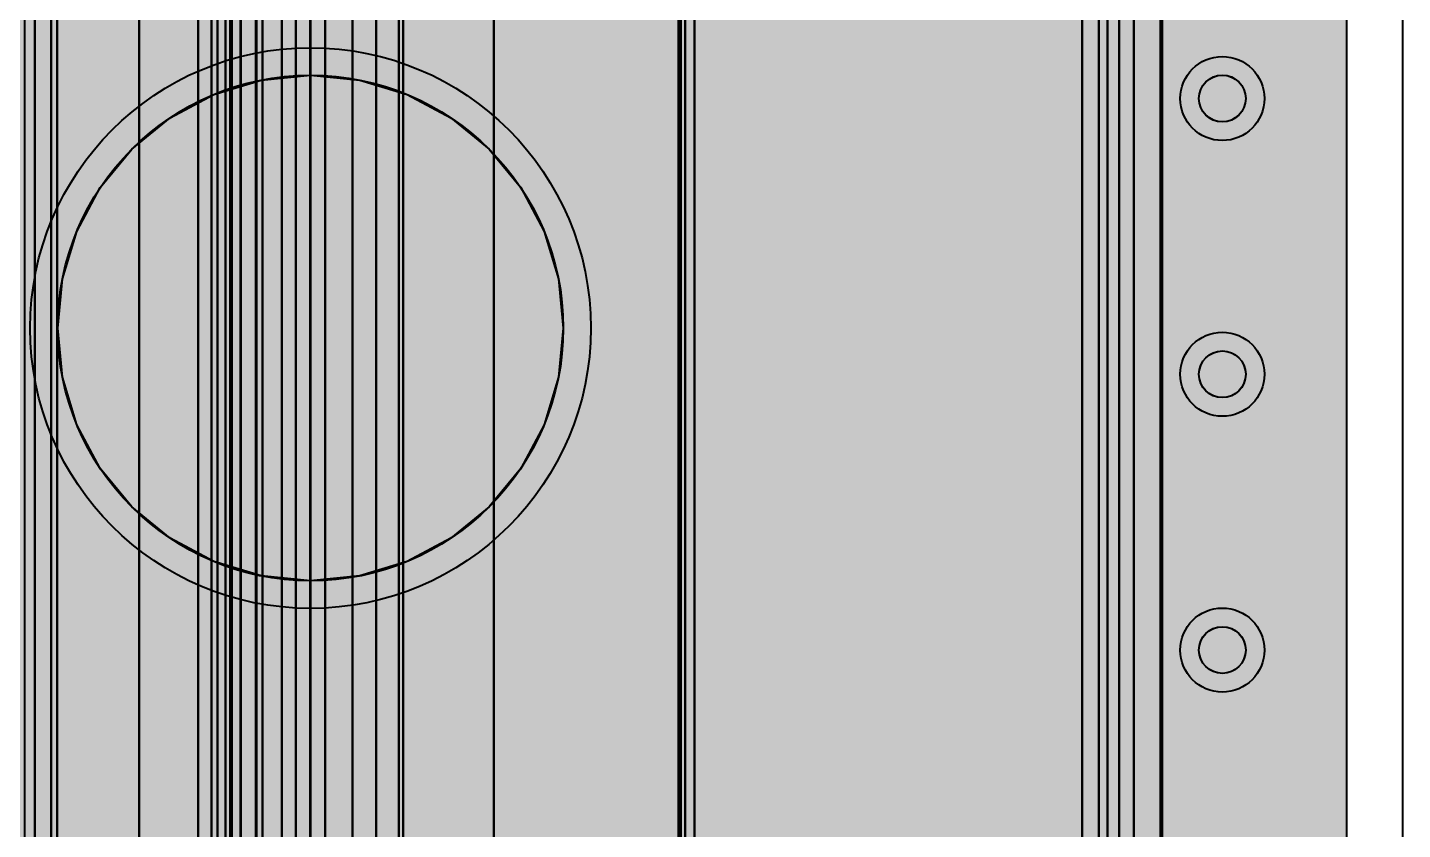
# Model space of a CAD drawing. Header units: millimetres. Extents: x 3.8 to 71.6, y 3.7 to 38.5.
# Drawn here: x 56.62 to 71.58, y 12.42 to 21.15 of the extents above; entities that cross this region are included whole.
import ezdxf

# ---------------------------------------------------------------- set-up
doc = ezdxf.new("R2010")
doc.units = ezdxf.units.MM
for name, color, linetype in [('bottom_copper', 7, 'Continuous'), ('drill_plated', 7, 'Continuous'), ('outline', 7, 'Continuous'), ('top_copper', 7, 'Continuous'), ('top_silk', 7, 'Continuous')]:
    doc.layers.add(name, color=color, linetype=linetype)

# ---------------------------------------------------------------- blocks, each defined once
blk = doc.blocks.new('Block139')
at = {"layer": 'bottom_copper', "lineweight": 40}
for points in [[(12.0327, 0), (0.2415, 0), (0.2415, 33.782), (12.0327, 33.782), (12.0327, 0)], [(0.2415, 0), (0.1755, 0), (0.1755, 31.95), (0.2043, 31.997), (0.2254, 32.0479), (0.2383, 32.1015), (0.2415, 32.1564), (0.2415, 0)], [(0.1755, 0), (0, 0), (0, 31.8225), (0.0509, 31.8436), (0.0979, 31.8724), (0.1398, 31.9081), (0.1755, 31.95), (0.1755, 0)], [(0, 0), (-0.1085, 0), (-0.109, 31.8054), (-0.1085, 31.8053), (-0.0536, 31.8096), (0, 31.8225), (0, 0)]]:
    blk.add_hatch(color=7, dxfattribs=at).paths.add_polyline_path(points, flags=0)
at = {"layer": 'bottom_copper', "color": 7, "lineweight": 40}
for points in [[(12.0327, 0), (0.2415, 0), (0.2415, 33.782), (12.0327, 33.782), (12.0327, 0)], [(0.2415, 0), (0.1755, 0), (0.1755, 31.95), (0.2043, 31.997), (0.2254, 32.0479), (0.2383, 32.1015), (0.2415, 32.1564), (0.2415, 0)], [(0.1755, 0), (0, 0), (0, 31.8225), (0.0509, 31.8436), (0.0979, 31.8724), (0.1398, 31.9081), (0.1755, 31.95), (0.1755, 0)], [(0, 0), (-0.1085, 0), (-0.109, 31.8054), (-0.1085, 31.8053), (-0.0536, 31.8096), (0, 31.8225), (0, 0)]]:
    blk.add_lwpolyline(points, close=True, dxfattribs=at)
blk = doc.blocks.new('Block339')
at = {"layer": 'bottom_copper', "lineweight": 40}
for points in [[(1.7756, 0), (0.2415, 0), (0.2415, 33.782), (1.7756, 33.782), (1.7756, 0)], [(1.9203, 0), (1.7756, 0), (1.7756, 32.1564), (1.7799, 32.1015), (1.7928, 32.0479), (1.8139, 31.997), (1.8427, 31.95), (1.8784, 31.9081), (1.9203, 31.8724), (1.9203, 0)], [(2.0718, 0), (1.9203, 0), (1.9203, 31.8724), (1.9673, 31.8436), (2.0182, 31.8225), (2.0718, 31.8096), (2.0718, 0)], [(2.1262, 0), (2.0718, 0), (2.0718, 31.8096), (2.1262, 31.8054), (2.1262, 0)], [(0.2415, 0), (0.1755, 0), (0.1755, 26.4636), (0.2043, 26.5106), (0.2254, 26.5615), (0.2383, 26.6151), (0.2415, 26.67), (0.2415, 0)], [(0, 0), (-0.1085, 0), (-0.109, 26.319), (-0.1085, 26.3189), (-0.0536, 26.3232), (0, 26.3361), (0, 0)], [(0.1755, 0), (0, 0), (0, 26.3361), (0.0509, 26.3572), (0.0979, 26.386), (0.1398, 26.4217), (0.1755, 26.4636), (0.1755, 0)]]:
    blk.add_hatch(color=7, dxfattribs=at).paths.add_polyline_path(points, flags=0)
at = {"layer": 'bottom_copper', "color": 7, "lineweight": 40}
for points in [[(1.7756, 0), (0.2415, 0), (0.2415, 33.782), (1.7756, 33.782), (1.7756, 0)], [(1.9203, 0), (1.7756, 0), (1.7756, 32.1564), (1.7799, 32.1015), (1.7928, 32.0479), (1.8139, 31.997), (1.8427, 31.95), (1.8784, 31.9081), (1.9203, 31.8724), (1.9203, 0)], [(2.0718, 0), (1.9203, 0), (1.9203, 31.8724), (1.9673, 31.8436), (2.0182, 31.8225), (2.0718, 31.8096), (2.0718, 0)], [(2.1262, 0), (2.0718, 0), (2.0718, 31.8096), (2.1262, 31.8054), (2.1262, 0)], [(0.2415, 0), (0.1755, 0), (0.1755, 26.4636), (0.2043, 26.5106), (0.2254, 26.5615), (0.2383, 26.6151), (0.2415, 26.67), (0.2415, 0)], [(0, 0), (-0.1085, 0), (-0.109, 26.319), (-0.1085, 26.3189), (-0.0536, 26.3232), (0, 26.3361), (0, 0)], [(0.1755, 0), (0, 0), (0, 26.3361), (0.0509, 26.3572), (0.0979, 26.386), (0.1398, 26.4217), (0.1755, 26.4636), (0.1755, 0)]]:
    blk.add_lwpolyline(points, close=True, dxfattribs=at)
blk = doc.blocks.new('Block25411')
at = {"layer": 'top_copper', "lineweight": 40}
for points in [[(11.1117, 0), (9.1063, 0), (9.1063, 33.782), (11.1117, 33.782), (11.1117, 0)], [(3.9178, 0), (3.8702, 0), (3.8702, 31.1611), (3.9178, 31.1611), (3.9178, 0)], [(9.1063, 0), (9.0876, 0), (9.0876, 30.4127), (9.1016, 30.471), (9.1063, 30.5308), (9.1063, 0)], [(9.0876, 0), (8.8009, 0), (8.8009, 30.0688), (8.9829, 30.2508), (8.9943, 30.2606), (9.0332, 30.3061), (9.0646, 30.3573), (9.0876, 30.4127), (9.0876, 0)], [(0, 2.7524), (-0.1582, 2.7648), (-0.1598, 2.7647), (-0.1598, 30.3265), (0, 30.3265), (0, 2.7524)], [(0.3008, 2.6546), (0.1543, 2.7153), (0, 2.7524), (0, 30.3265), (0.3008, 30.3265), (0.3008, 2.6546)], [(0.5568, 2.4687), (0.4361, 2.5717), (0.3008, 2.6546), (0.3008, 30.3265), (0.5568, 30.3265), (0.5568, 2.4687)], [(0.8034, 2.0662), (0.7427, 2.2127), (0.6598, 2.348), (0.5568, 2.4687), (0.5568, 30.3265), (0.8034, 30.3265), (0.8034, 2.0662)], [(0.8498, 1.7537), (0.8405, 1.9119), (0.8034, 2.0662), (0.8034, 30.3265), (0.8498, 30.3265), (0.8498, 1.7537)], [(1.835, 0), (0.8498, 0), (0.8498, 30.3265), (1.835, 30.3265), (1.835, 0)], [(3.8452, 0), (1.835, 0), (1.835, 30.2467), (1.8413, 30.167), (1.86, 30.0892), (1.8906, 30.0154), (1.9324, 29.9472), (1.9843, 29.8864), (2.0451, 29.8345), (2.1133, 29.7927), (2.1871, 29.7621), (2.2649, 29.7434), (2.3446, 29.7371), (2.3645, 29.7387), (3.3407, 29.7387), (3.3606, 29.7371), (3.4403, 29.7434), (3.5181, 29.7621), (3.5919, 29.7927), (3.6601, 29.8345), (3.7209, 29.8864), (3.7728, 29.9472), (3.8146, 30.0154), (3.8452, 30.0892), (3.8452, 0)], [(3.8702, 0), (3.8452, 0), (3.8452, 30.0892), (3.8639, 30.167), (3.8702, 30.2467), (3.8702, 0)], [(4.0197, 0), (3.9178, 0), (3.9178, 30.2467), (3.9241, 30.167), (3.9428, 30.0892), (3.9734, 30.0154), (4.0152, 29.9472), (4.0197, 29.9419), (4.0197, 0)], [(8.8009, 0), (8.639, 0), (8.639, 29.9641), (8.6944, 29.9871), (8.7455, 30.0184), (8.7911, 30.0574), (8.8009, 30.0688), (8.8009, 0)], [(8.2361, 0), (4.0197, 0), (4.0197, 29.9419), (4.0671, 29.8864), (4.1279, 29.8345), (4.1961, 29.7927), (4.2699, 29.7621), (4.3477, 29.7434), (4.4274, 29.7371), (4.4473, 29.7387), (5.4235, 29.7387), (5.4434, 29.7371), (5.5231, 29.7434), (5.6009, 29.7621), (5.6747, 29.7927), (5.7429, 29.8345), (5.8037, 29.8864), (5.8207, 29.9063), (6.4959, 29.9063), (6.5017, 29.8326), (6.5204, 29.7548), (6.551, 29.681), (6.5928, 29.6128), (6.6447, 29.552), (6.7055, 29.5001), (6.7737, 29.4583), (6.8476, 29.4277), (6.9253, 29.409), (7.005, 29.4027), (7.0249, 29.4043), (7.9849, 29.4043), (8.0048, 29.4027), (8.0845, 29.409), (8.1622, 29.4277), (8.2361, 29.4583), (8.2361, 0)], [(8.639, 0), (8.5143, 0), (8.5143, 29.946), (8.5209, 29.9454), (8.5806, 29.9501), (8.639, 29.9641), (8.639, 0)], [(8.5143, 0), (8.417, 0), (8.417, 29.6128), (8.4588, 29.681), (8.4894, 29.7548), (8.5081, 29.8326), (8.5143, 29.9123), (8.5143, 0)], [(8.417, 0), (8.2361, 0), (8.2361, 29.4583), (8.3043, 29.5001), (8.3651, 29.552), (8.417, 29.6128), (8.417, 0)]]:
    blk.add_hatch(color=7, dxfattribs=at).paths.add_polyline_path(points, flags=0)
at = {"layer": 'top_copper', "color": 7, "lineweight": 40}
for points in [[(11.1117, 0), (9.1063, 0), (9.1063, 33.782), (11.1117, 33.782), (11.1117, 0)], [(3.9178, 0), (3.8702, 0), (3.8702, 31.1611), (3.9178, 31.1611), (3.9178, 0)], [(9.1063, 0), (9.0876, 0), (9.0876, 30.4127), (9.1016, 30.471), (9.1063, 30.5308), (9.1063, 0)], [(9.0876, 0), (8.8009, 0), (8.8009, 30.0688), (8.9829, 30.2508), (8.9943, 30.2606), (9.0332, 30.3061), (9.0646, 30.3573), (9.0876, 30.4127), (9.0876, 0)], [(0, 2.7524), (-0.1582, 2.7648), (-0.1598, 2.7647), (-0.1598, 30.3265), (0, 30.3265), (0, 2.7524)], [(0.3008, 2.6546), (0.1543, 2.7153), (0, 2.7524), (0, 30.3265), (0.3008, 30.3265), (0.3008, 2.6546)], [(0.5568, 2.4687), (0.4361, 2.5717), (0.3008, 2.6546), (0.3008, 30.3265), (0.5568, 30.3265), (0.5568, 2.4687)], [(0.8034, 2.0662), (0.7427, 2.2127), (0.6598, 2.348), (0.5568, 2.4687), (0.5568, 30.3265), (0.8034, 30.3265), (0.8034, 2.0662)], [(0.8498, 1.7537), (0.8405, 1.9119), (0.8034, 2.0662), (0.8034, 30.3265), (0.8498, 30.3265), (0.8498, 1.7537)], [(1.835, 0), (0.8498, 0), (0.8498, 30.3265), (1.835, 30.3265), (1.835, 0)], [(3.8702, 0), (3.8452, 0), (3.8452, 30.0892), (3.8639, 30.167), (3.8702, 30.2467), (3.8702, 0)], [(4.0197, 0), (3.9178, 0), (3.9178, 30.2467), (3.9241, 30.167), (3.9428, 30.0892), (3.9734, 30.0154), (4.0152, 29.9472), (4.0197, 29.9419), (4.0197, 0)], [(8.8009, 0), (8.639, 0), (8.639, 29.9641), (8.6944, 29.9871), (8.7455, 30.0184), (8.7911, 30.0574), (8.8009, 30.0688), (8.8009, 0)], [(8.639, 0), (8.5143, 0), (8.5143, 29.946), (8.5209, 29.9454), (8.5806, 29.9501), (8.639, 29.9641), (8.639, 0)], [(8.5143, 0), (8.417, 0), (8.417, 29.6128), (8.4588, 29.681), (8.4894, 29.7548), (8.5081, 29.8326), (8.5143, 29.9123), (8.5143, 0)], [(8.417, 0), (8.2361, 0), (8.2361, 29.4583), (8.3043, 29.5001), (8.3651, 29.552), (8.417, 29.6128), (8.417, 0)]]:
    blk.add_lwpolyline(points, close=True, dxfattribs=at)
for points in [[(3.8452, 30.0892), (3.8452, 0), (3.8452, 0), (1.835, 0), (1.835, 30.2467)], [(8.2361, 29.4583), (8.2361, 0), (8.2361, 0), (4.0197, 0), (4.0197, 29.9419)]]:
    blk.add_lwpolyline(points, dxfattribs=at)
blk = doc.blocks.new('Block28972')
at = {"layer": 'top_copper', "lineweight": 40}
for points in [[(17.194, 0), (16.34, 0), (16.34, 30.623), (16.595, 30.623), (16.615, 30.622), (16.694, 30.628), (16.772, 30.647), (16.846, 30.677), (16.914, 30.719), (16.975, 30.771), (16.977, 30.773), (16.978, 30.772), (17.194, 30.556), (17.194, 0)], [(17.351, 2.289), (17.304, 2.213), (17.244, 2.066), (17.207, 1.912), (17.194, 1.754), (17.194, 30.556), (17.351, 30.399), (17.351, 2.289)], [(17.447, 2.418), (17.387, 2.348), (17.351, 2.289), (17.351, 30.399), (17.357, 30.392), (17.384, 30.369), (17.396, 30.361), (17.414, 30.35), (17.431, 30.343), (17.447, 30.337), (17.447, 2.418)], [(17.611, 2.572), (17.49, 2.469), (17.447, 2.418), (17.447, 30.337), (17.465, 30.332), (17.481, 30.329), (17.517, 30.326), (17.525, 30.326), (17.611, 30.326), (17.611, 2.572)], [(17.893, 2.715), (17.746, 2.655), (17.611, 2.572), (17.611, 30.326), (17.893, 30.326), (17.893, 2.715)], [(18.047, 2.752), (17.893, 2.715), (17.893, 30.326), (18.047, 30.326), (18.047, 2.752)], [(18.204, 2.765), (18.047, 2.752), (18.047, 30.326), (18.204, 30.326), (18.204, 2.765)], [(16.34, 0), (15.449, 0), (15.449, 26.702), (16.268, 27.521), (16.274, 27.526), (16.297, 27.553), (16.316, 27.584), (16.329, 27.616), (16.338, 27.651), (16.34, 27.686), (16.34, 0)], [(15.449, 0), (14.871, 0), (14.871, 26.404), (14.892, 26.386), (14.939, 26.357), (14.99, 26.336), (15.044, 26.323), (15.099, 26.319), (15.154, 26.323), (15.207, 26.336), (15.258, 26.357), (15.305, 26.386), (15.347, 26.422), (15.383, 26.464), (15.412, 26.511), (15.433, 26.561), (15.445, 26.615), (15.449, 26.67), (15.449, 0)]]:
    blk.add_hatch(color=7, dxfattribs=at).paths.add_polyline_path(points, flags=0)
at = {"layer": 'top_copper', "color": 7, "lineweight": 40}
for points in [[(17.194, 0), (16.34, 0), (16.34, 30.623), (16.595, 30.623), (16.615, 30.622), (16.694, 30.628), (16.772, 30.647), (16.846, 30.677), (16.914, 30.719), (16.975, 30.771), (16.977, 30.773), (16.978, 30.772), (17.194, 30.556), (17.194, 0)], [(17.351, 2.289), (17.304, 2.213), (17.244, 2.066), (17.207, 1.912), (17.194, 1.754), (17.194, 30.556), (17.351, 30.399), (17.351, 2.289)], [(17.447, 2.418), (17.387, 2.348), (17.351, 2.289), (17.351, 30.399), (17.357, 30.392), (17.384, 30.369), (17.396, 30.361), (17.414, 30.35), (17.431, 30.343), (17.447, 30.337), (17.447, 2.418)], [(17.611, 2.572), (17.49, 2.469), (17.447, 2.418), (17.447, 30.337), (17.465, 30.332), (17.481, 30.329), (17.517, 30.326), (17.525, 30.326), (17.611, 30.326), (17.611, 2.572)], [(17.893, 2.715), (17.746, 2.655), (17.611, 2.572), (17.611, 30.326), (17.893, 30.326), (17.893, 2.715)], [(18.047, 2.752), (17.893, 2.715), (17.893, 30.326), (18.047, 30.326), (18.047, 2.752)], [(18.204, 2.765), (18.047, 2.752), (18.047, 30.326), (18.204, 30.326), (18.204, 2.765)], [(16.34, 0), (15.449, 0), (15.449, 26.702), (16.268, 27.521), (16.274, 27.526), (16.297, 27.553), (16.316, 27.584), (16.329, 27.616), (16.338, 27.651), (16.34, 27.686), (16.34, 0)], [(15.449, 0), (14.871, 0), (14.871, 26.404), (14.892, 26.386), (14.939, 26.357), (14.99, 26.336), (15.044, 26.323), (15.099, 26.319), (15.154, 26.323), (15.207, 26.336), (15.258, 26.357), (15.305, 26.386), (15.347, 26.422), (15.383, 26.464), (15.412, 26.511), (15.433, 26.561), (15.445, 26.615), (15.449, 26.67), (15.449, 0)]]:
    blk.add_lwpolyline(points, close=True, dxfattribs=at)

msp = doc.modelspace()

# ---------------------------------------------------------------- hatches: boundary and pattern name
at = {"layer": 'bottom_copper', "lineweight": 40}
for points in [[(62.397, 17.344), (62.241, 16.828), (61.987, 16.352), (61.645, 15.935), (61.228, 15.593), (60.752, 15.339), (60.236, 15.183), (59.7, 15.13), (59.164, 15.183), (58.648, 15.339), (58.172, 15.593), (57.755, 15.935), (57.413, 16.352), (57.159, 16.828), (57.003, 17.344), (56.95, 17.88), (57.003, 18.416), (57.159, 18.932), (57.413, 19.408), (57.755, 19.825), (58.172, 20.167), (58.648, 20.421), (59.164, 20.577), (59.7, 20.63), (60.236, 20.577), (60.752, 20.421), (61.228, 20.167), (61.645, 19.825), (61.987, 19.408), (62.241, 18.932), (62.397, 18.416), (62.45, 17.88), (62.397, 17.344)], [(69.869, 20.328), (69.855, 20.28), (69.831, 20.236), (69.8, 20.198), (69.761, 20.166), (69.718, 20.143), (69.67, 20.128), (69.62, 20.123), (69.571, 20.128), (69.523, 20.143), (69.479, 20.166), (69.441, 20.198), (69.409, 20.236), (69.386, 20.28), (69.371, 20.328), (69.366, 20.377), (69.371, 20.427), (69.386, 20.475), (69.409, 20.518), (69.441, 20.557), (69.479, 20.588), (69.523, 20.612), (69.571, 20.626), (69.62, 20.631), (69.67, 20.626), (69.718, 20.612), (69.761, 20.588), (69.8, 20.557), (69.831, 20.518), (69.855, 20.475), (69.869, 20.427), (69.874, 20.377), (69.869, 20.328)], [(69.869, 17.328), (69.855, 17.28), (69.831, 17.236), (69.8, 17.197), (69.761, 17.166), (69.718, 17.142), (69.67, 17.128), (69.62, 17.123), (69.571, 17.128), (69.523, 17.142), (69.479, 17.166), (69.441, 17.197), (69.409, 17.236), (69.386, 17.28), (69.371, 17.328), (69.366, 17.377), (69.371, 17.427), (69.386, 17.474), (69.409, 17.518), (69.441, 17.557), (69.479, 17.588), (69.523, 17.612), (69.571, 17.626), (69.62, 17.631), (69.67, 17.626), (69.718, 17.612), (69.761, 17.588), (69.8, 17.557), (69.831, 17.518), (69.855, 17.474), (69.869, 17.427), (69.874, 17.377), (69.869, 17.328)], [(69.869, 14.328), (69.855, 14.28), (69.831, 14.236), (69.8, 14.197), (69.761, 14.166), (69.718, 14.142), (69.67, 14.128), (69.62, 14.123), (69.571, 14.128), (69.523, 14.142), (69.479, 14.166), (69.441, 14.197), (69.409, 14.236), (69.386, 14.28), (69.371, 14.328), (69.366, 14.377), (69.371, 14.427), (69.386, 14.474), (69.409, 14.518), (69.441, 14.557), (69.479, 14.588), (69.523, 14.612), (69.571, 14.626), (69.62, 14.631), (69.67, 14.626), (69.718, 14.612), (69.761, 14.588), (69.8, 14.557), (69.831, 14.518), (69.855, 14.474), (69.869, 14.427), (69.874, 14.377), (69.869, 14.328)]]:
    msp.add_hatch(color=7, dxfattribs=at).paths.add_polyline_path(points, flags=0)
at = {"layer": 'drill_plated', "lineweight": 40}
for points in [[(62.397, 17.344), (62.241, 16.828), (61.987, 16.352), (61.645, 15.935), (61.228, 15.593), (60.752, 15.339), (60.236, 15.183), (59.7, 15.13), (59.164, 15.183), (58.648, 15.339), (58.172, 15.593), (57.755, 15.935), (57.413, 16.352), (57.159, 16.828), (57.003, 17.344), (56.95, 17.88), (57.003, 18.416), (57.159, 18.932), (57.413, 19.408), (57.755, 19.825), (58.172, 20.167), (58.648, 20.421), (59.164, 20.577), (59.7, 20.63), (60.236, 20.577), (60.752, 20.421), (61.228, 20.167), (61.645, 19.825), (61.987, 19.408), (62.241, 18.932), (62.397, 18.416), (62.45, 17.88), (62.397, 17.344)], [(69.869, 20.328), (69.855, 20.28), (69.831, 20.236), (69.8, 20.198), (69.761, 20.166), (69.718, 20.143), (69.67, 20.128), (69.62, 20.123), (69.571, 20.128), (69.523, 20.143), (69.479, 20.166), (69.441, 20.198), (69.409, 20.236), (69.386, 20.28), (69.371, 20.328), (69.366, 20.377), (69.371, 20.427), (69.386, 20.475), (69.409, 20.518), (69.441, 20.557), (69.479, 20.588), (69.523, 20.612), (69.571, 20.626), (69.62, 20.631), (69.67, 20.626), (69.718, 20.612), (69.761, 20.588), (69.8, 20.557), (69.831, 20.518), (69.855, 20.475), (69.869, 20.427), (69.874, 20.377), (69.869, 20.328)], [(69.869, 17.328), (69.855, 17.28), (69.831, 17.236), (69.8, 17.197), (69.761, 17.166), (69.718, 17.142), (69.67, 17.128), (69.62, 17.123), (69.571, 17.128), (69.523, 17.142), (69.479, 17.166), (69.441, 17.197), (69.409, 17.236), (69.386, 17.28), (69.371, 17.328), (69.366, 17.377), (69.371, 17.427), (69.386, 17.474), (69.409, 17.518), (69.441, 17.557), (69.479, 17.588), (69.523, 17.612), (69.571, 17.626), (69.62, 17.631), (69.67, 17.626), (69.718, 17.612), (69.761, 17.588), (69.8, 17.557), (69.831, 17.518), (69.855, 17.474), (69.869, 17.427), (69.874, 17.377), (69.869, 17.328)], [(69.869, 14.328), (69.855, 14.28), (69.831, 14.236), (69.8, 14.197), (69.761, 14.166), (69.718, 14.142), (69.67, 14.128), (69.62, 14.123), (69.571, 14.128), (69.523, 14.142), (69.479, 14.166), (69.441, 14.197), (69.409, 14.236), (69.386, 14.28), (69.371, 14.328), (69.366, 14.377), (69.371, 14.427), (69.386, 14.474), (69.409, 14.518), (69.441, 14.557), (69.479, 14.588), (69.523, 14.612), (69.571, 14.626), (69.62, 14.631), (69.67, 14.626), (69.718, 14.612), (69.761, 14.588), (69.8, 14.557), (69.831, 14.518), (69.855, 14.474), (69.869, 14.427), (69.874, 14.377), (69.869, 14.328)]]:
    msp.add_hatch(color=7, dxfattribs=at).paths.add_polyline_path(points, flags=0)
at = {"layer": 'top_copper', "lineweight": 40}
for points in [[(62.397, 17.344), (62.241, 16.828), (61.987, 16.352), (61.645, 15.935), (61.228, 15.593), (60.752, 15.339), (60.236, 15.183), (59.7, 15.13), (59.164, 15.183), (58.648, 15.339), (58.172, 15.593), (57.755, 15.935), (57.413, 16.352), (57.159, 16.828), (57.003, 17.344), (56.95, 17.88), (57.003, 18.416), (57.159, 18.932), (57.413, 19.408), (57.755, 19.825), (58.172, 20.167), (58.648, 20.421), (59.164, 20.577), (59.7, 20.63), (60.236, 20.577), (60.752, 20.421), (61.228, 20.167), (61.645, 19.825), (61.987, 19.408), (62.241, 18.932), (62.397, 18.416), (62.45, 17.88), (62.397, 17.344)], [(69.869, 20.328), (69.855, 20.28), (69.831, 20.236), (69.8, 20.198), (69.761, 20.166), (69.718, 20.143), (69.67, 20.128), (69.62, 20.123), (69.571, 20.128), (69.523, 20.143), (69.479, 20.166), (69.441, 20.198), (69.409, 20.236), (69.386, 20.28), (69.371, 20.328), (69.366, 20.377), (69.371, 20.427), (69.386, 20.475), (69.409, 20.518), (69.441, 20.557), (69.479, 20.588), (69.523, 20.612), (69.571, 20.626), (69.62, 20.631), (69.67, 20.626), (69.718, 20.612), (69.761, 20.588), (69.8, 20.557), (69.831, 20.518), (69.855, 20.475), (69.869, 20.427), (69.874, 20.377), (69.869, 20.328)], [(69.869, 17.328), (69.855, 17.28), (69.831, 17.236), (69.8, 17.197), (69.761, 17.166), (69.718, 17.142), (69.67, 17.128), (69.62, 17.123), (69.571, 17.128), (69.523, 17.142), (69.479, 17.166), (69.441, 17.197), (69.409, 17.236), (69.386, 17.28), (69.371, 17.328), (69.366, 17.377), (69.371, 17.427), (69.386, 17.474), (69.409, 17.518), (69.441, 17.557), (69.479, 17.588), (69.523, 17.612), (69.571, 17.626), (69.62, 17.631), (69.67, 17.626), (69.718, 17.612), (69.761, 17.588), (69.8, 17.557), (69.831, 17.518), (69.855, 17.474), (69.869, 17.427), (69.874, 17.377), (69.869, 17.328)], [(69.869, 14.328), (69.855, 14.28), (69.831, 14.236), (69.8, 14.197), (69.761, 14.166), (69.718, 14.142), (69.67, 14.128), (69.62, 14.123), (69.571, 14.128), (69.523, 14.142), (69.479, 14.166), (69.441, 14.197), (69.409, 14.236), (69.386, 14.28), (69.371, 14.328), (69.366, 14.377), (69.371, 14.427), (69.386, 14.474), (69.409, 14.518), (69.441, 14.557), (69.479, 14.588), (69.523, 14.612), (69.571, 14.626), (69.62, 14.631), (69.67, 14.626), (69.718, 14.612), (69.761, 14.588), (69.8, 14.557), (69.831, 14.518), (69.855, 14.474), (69.869, 14.427), (69.874, 14.377), (69.869, 14.328)]]:
    msp.add_hatch(color=7, dxfattribs=at).paths.add_polyline_path(points, flags=0)

# ---------------------------------------------------------------- linework, layer by layer
at = {"layer": 'bottom_copper', "color": 7, "lineweight": 40}
for p, q in [((70.97, 37.908), (70.97, 4.126)), ((58.828, 4.126), (58.828, 35.932)), ((58.828, 35.932), (58.828, 4.126))]:
    msp.add_line(p, q, dxfattribs=at)
for points in [[(62.397, 17.344), (62.241, 16.828), (61.987, 16.352), (61.645, 15.935), (61.228, 15.593), (60.752, 15.339), (60.236, 15.183), (59.7, 15.13), (59.164, 15.183), (58.648, 15.339), (58.172, 15.593), (57.755, 15.935), (57.413, 16.352), (57.159, 16.828), (57.003, 17.344), (56.95, 17.88), (57.003, 18.416), (57.159, 18.932), (57.413, 19.408), (57.755, 19.825), (58.172, 20.167), (58.648, 20.421), (59.164, 20.577), (59.7, 20.63), (60.236, 20.577), (60.752, 20.421), (61.228, 20.167), (61.645, 19.825), (61.987, 19.408), (62.241, 18.932), (62.397, 18.416), (62.45, 17.88), (62.397, 17.344)], [(69.869, 20.328), (69.855, 20.28), (69.831, 20.236), (69.8, 20.198), (69.761, 20.166), (69.718, 20.143), (69.67, 20.128), (69.62, 20.123), (69.571, 20.128), (69.523, 20.143), (69.479, 20.166), (69.441, 20.198), (69.409, 20.236), (69.386, 20.28), (69.371, 20.328), (69.366, 20.377), (69.371, 20.427), (69.386, 20.475), (69.409, 20.518), (69.441, 20.557), (69.479, 20.588), (69.523, 20.612), (69.571, 20.626), (69.62, 20.631), (69.67, 20.626), (69.718, 20.612), (69.761, 20.588), (69.8, 20.557), (69.831, 20.518), (69.855, 20.475), (69.869, 20.427), (69.874, 20.377), (69.869, 20.328)], [(69.869, 17.328), (69.855, 17.28), (69.831, 17.236), (69.8, 17.197), (69.761, 17.166), (69.718, 17.142), (69.67, 17.128), (69.62, 17.123), (69.571, 17.128), (69.523, 17.142), (69.479, 17.166), (69.441, 17.197), (69.409, 17.236), (69.386, 17.28), (69.371, 17.328), (69.366, 17.377), (69.371, 17.427), (69.386, 17.474), (69.409, 17.518), (69.441, 17.557), (69.479, 17.588), (69.523, 17.612), (69.571, 17.626), (69.62, 17.631), (69.67, 17.626), (69.718, 17.612), (69.761, 17.588), (69.8, 17.557), (69.831, 17.518), (69.855, 17.474), (69.869, 17.427), (69.874, 17.377), (69.869, 17.328)], [(69.869, 14.328), (69.855, 14.28), (69.831, 14.236), (69.8, 14.197), (69.761, 14.166), (69.718, 14.142), (69.67, 14.128), (69.62, 14.123), (69.571, 14.128), (69.523, 14.142), (69.479, 14.166), (69.441, 14.197), (69.409, 14.236), (69.386, 14.28), (69.371, 14.328), (69.366, 14.377), (69.371, 14.427), (69.386, 14.474), (69.409, 14.518), (69.441, 14.557), (69.479, 14.588), (69.523, 14.612), (69.571, 14.626), (69.62, 14.631), (69.67, 14.626), (69.718, 14.612), (69.761, 14.588), (69.8, 14.557), (69.831, 14.518), (69.855, 14.474), (69.869, 14.427), (69.874, 14.377), (69.869, 14.328)]]:
    msp.add_lwpolyline(points, close=True, dxfattribs=at)
for centre, major_axis in [((59.7, 17.88), (3.05, 0)), ((69.62, 20.377), (0.457, 0)), ((59.7, 17.88), (2.75, 0)), ((69.62, 20.377), (0.254, 0)), ((69.62, 17.377), (0.457, 0)), ((69.62, 17.377), (0.254, 0)), ((69.62, 14.377), (0.457, 0)), ((69.62, 14.377), (0.254, 0))]:
    msp.add_ellipse(centre, major_axis=major_axis, ratio=1, dxfattribs=at)
at = {"layer": 'drill_plated', "color": 7, "lineweight": 40}
for points in [[(62.397, 17.344), (62.241, 16.828), (61.987, 16.352), (61.645, 15.935), (61.228, 15.593), (60.752, 15.339), (60.236, 15.183), (59.7, 15.13), (59.164, 15.183), (58.648, 15.339), (58.172, 15.593), (57.755, 15.935), (57.413, 16.352), (57.159, 16.828), (57.003, 17.344), (56.95, 17.88), (57.003, 18.416), (57.159, 18.932), (57.413, 19.408), (57.755, 19.825), (58.172, 20.167), (58.648, 20.421), (59.164, 20.577), (59.7, 20.63), (60.236, 20.577), (60.752, 20.421), (61.228, 20.167), (61.645, 19.825), (61.987, 19.408), (62.241, 18.932), (62.397, 18.416), (62.45, 17.88), (62.397, 17.344)], [(69.869, 20.328), (69.855, 20.28), (69.831, 20.236), (69.8, 20.198), (69.761, 20.166), (69.718, 20.143), (69.67, 20.128), (69.62, 20.123), (69.571, 20.128), (69.523, 20.143), (69.479, 20.166), (69.441, 20.198), (69.409, 20.236), (69.386, 20.28), (69.371, 20.328), (69.366, 20.377), (69.371, 20.427), (69.386, 20.475), (69.409, 20.518), (69.441, 20.557), (69.479, 20.588), (69.523, 20.612), (69.571, 20.626), (69.62, 20.631), (69.67, 20.626), (69.718, 20.612), (69.761, 20.588), (69.8, 20.557), (69.831, 20.518), (69.855, 20.475), (69.869, 20.427), (69.874, 20.377), (69.869, 20.328)], [(69.869, 17.328), (69.855, 17.28), (69.831, 17.236), (69.8, 17.197), (69.761, 17.166), (69.718, 17.142), (69.67, 17.128), (69.62, 17.123), (69.571, 17.128), (69.523, 17.142), (69.479, 17.166), (69.441, 17.197), (69.409, 17.236), (69.386, 17.28), (69.371, 17.328), (69.366, 17.377), (69.371, 17.427), (69.386, 17.474), (69.409, 17.518), (69.441, 17.557), (69.479, 17.588), (69.523, 17.612), (69.571, 17.626), (69.62, 17.631), (69.67, 17.626), (69.718, 17.612), (69.761, 17.588), (69.8, 17.557), (69.831, 17.518), (69.855, 17.474), (69.869, 17.427), (69.874, 17.377), (69.869, 17.328)], [(69.869, 14.328), (69.855, 14.28), (69.831, 14.236), (69.8, 14.197), (69.761, 14.166), (69.718, 14.142), (69.67, 14.128), (69.62, 14.123), (69.571, 14.128), (69.523, 14.142), (69.479, 14.166), (69.441, 14.197), (69.409, 14.236), (69.386, 14.28), (69.371, 14.328), (69.366, 14.377), (69.371, 14.427), (69.386, 14.474), (69.409, 14.518), (69.441, 14.557), (69.479, 14.588), (69.523, 14.612), (69.571, 14.626), (69.62, 14.631), (69.67, 14.626), (69.718, 14.612), (69.761, 14.588), (69.8, 14.557), (69.831, 14.518), (69.855, 14.474), (69.869, 14.427), (69.874, 14.377), (69.869, 14.328)]]:
    msp.add_lwpolyline(points, close=True, dxfattribs=at)
for centre, major_axis in [((59.7, 17.88), (2.75, 0)), ((69.62, 20.377), (0.254, 0)), ((69.62, 17.377), (0.254, 0)), ((69.62, 14.377), (0.254, 0))]:
    msp.add_ellipse(centre, major_axis=major_axis, ratio=1, dxfattribs=at)
at = {"layer": 'outline', "color": 7, "lineweight": 40}
msp.add_line((71.58, 38.45), (71.58, 3.7), dxfattribs=at)
at = {"layer": 'top_copper', "color": 7, "lineweight": 40}
for p, q in [((70.97, 37.908), (70.97, 4.126)), ((59.698, 6.891), (59.698, 34.453)), ((59.698, 34.453), (59.698, 6.891))]:
    msp.add_line(p, q, dxfattribs=at)
for points in [[(62.397, 17.344), (62.241, 16.828), (61.987, 16.352), (61.645, 15.935), (61.228, 15.593), (60.752, 15.339), (60.236, 15.183), (59.7, 15.13), (59.164, 15.183), (58.648, 15.339), (58.172, 15.593), (57.755, 15.935), (57.413, 16.352), (57.159, 16.828), (57.003, 17.344), (56.95, 17.88), (57.003, 18.416), (57.159, 18.932), (57.413, 19.408), (57.755, 19.825), (58.172, 20.167), (58.648, 20.421), (59.164, 20.577), (59.7, 20.63), (60.236, 20.577), (60.752, 20.421), (61.228, 20.167), (61.645, 19.825), (61.987, 19.408), (62.241, 18.932), (62.397, 18.416), (62.45, 17.88), (62.397, 17.344)], [(69.869, 20.328), (69.855, 20.28), (69.831, 20.236), (69.8, 20.198), (69.761, 20.166), (69.718, 20.143), (69.67, 20.128), (69.62, 20.123), (69.571, 20.128), (69.523, 20.143), (69.479, 20.166), (69.441, 20.198), (69.409, 20.236), (69.386, 20.28), (69.371, 20.328), (69.366, 20.377), (69.371, 20.427), (69.386, 20.475), (69.409, 20.518), (69.441, 20.557), (69.479, 20.588), (69.523, 20.612), (69.571, 20.626), (69.62, 20.631), (69.67, 20.626), (69.718, 20.612), (69.761, 20.588), (69.8, 20.557), (69.831, 20.518), (69.855, 20.475), (69.869, 20.427), (69.874, 20.377), (69.869, 20.328)], [(69.869, 17.328), (69.855, 17.28), (69.831, 17.236), (69.8, 17.197), (69.761, 17.166), (69.718, 17.142), (69.67, 17.128), (69.62, 17.123), (69.571, 17.128), (69.523, 17.142), (69.479, 17.166), (69.441, 17.197), (69.409, 17.236), (69.386, 17.28), (69.371, 17.328), (69.366, 17.377), (69.371, 17.427), (69.386, 17.474), (69.409, 17.518), (69.441, 17.557), (69.479, 17.588), (69.523, 17.612), (69.571, 17.626), (69.62, 17.631), (69.67, 17.626), (69.718, 17.612), (69.761, 17.588), (69.8, 17.557), (69.831, 17.518), (69.855, 17.474), (69.869, 17.427), (69.874, 17.377), (69.869, 17.328)], [(69.869, 14.328), (69.855, 14.28), (69.831, 14.236), (69.8, 14.197), (69.761, 14.166), (69.718, 14.142), (69.67, 14.128), (69.62, 14.123), (69.571, 14.128), (69.523, 14.142), (69.479, 14.166), (69.441, 14.197), (69.409, 14.236), (69.386, 14.28), (69.371, 14.328), (69.366, 14.377), (69.371, 14.427), (69.386, 14.474), (69.409, 14.518), (69.441, 14.557), (69.479, 14.588), (69.523, 14.612), (69.571, 14.626), (69.62, 14.631), (69.67, 14.626), (69.718, 14.612), (69.761, 14.588), (69.8, 14.557), (69.831, 14.518), (69.855, 14.474), (69.869, 14.427), (69.874, 14.377), (69.869, 14.328)]]:
    msp.add_lwpolyline(points, close=True, dxfattribs=at)
for centre, major_axis in [((59.7, 17.88), (3.05, 0)), ((69.62, 20.377), (0.457, 0)), ((59.7, 17.88), (2.75, 0)), ((69.62, 20.377), (0.254, 0)), ((69.62, 17.377), (0.457, 0)), ((69.62, 17.377), (0.254, 0)), ((69.62, 14.377), (0.457, 0)), ((69.62, 14.377), (0.254, 0))]:
    msp.add_ellipse(centre, major_axis=major_axis, ratio=1, dxfattribs=at)
at = {"layer": 'top_silk', "color": 7, "lineweight": 40}
msp.add_line((71.58, 38.45), (71.58, 3.7), dxfattribs=at)

# ---------------------------------------------------------------- block references
at = {"layer": 'bottom_copper'}
for name, p in [('Block339', (56.702, 4.126)), ('Block139', (58.937, 4.126))]:
    msp.add_blockref(name, p, dxfattribs=at)
at = {"layer": 'top_copper'}
for name, p in [('Block25411', (59.858, 4.126)), ('Block28972', (41.495, 4.126))]:
    msp.add_blockref(name, p, dxfattribs=at)

doc.saveas('drawing.dxf')
